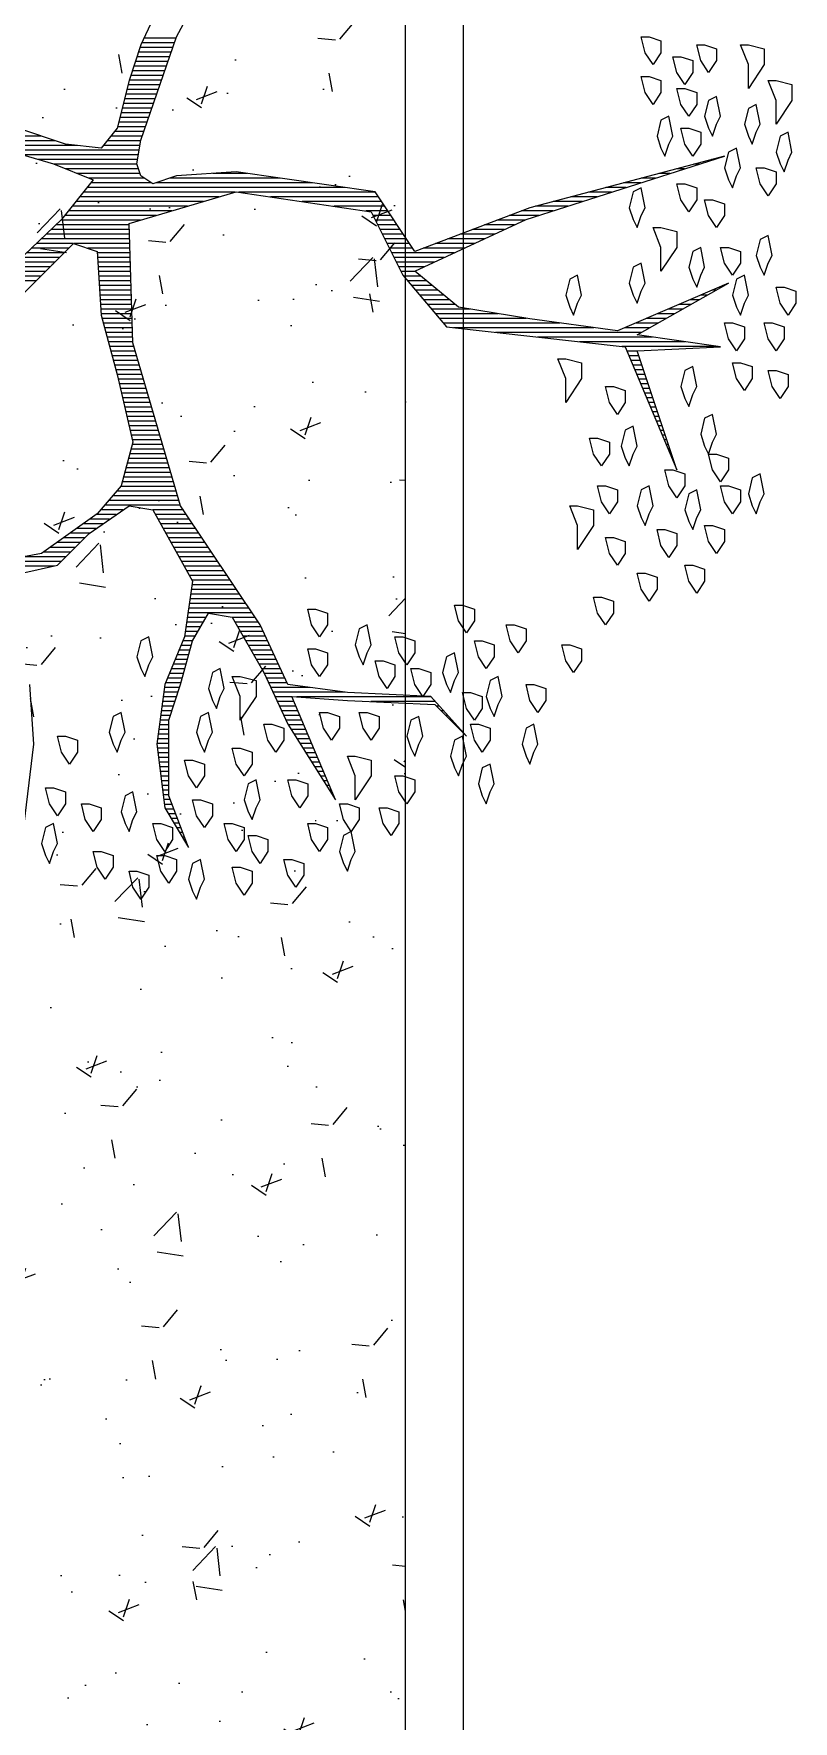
# Model space of a CAD drawing. Header units: metres. Extents: x 12093 to 20303, y 514 to 1412.
# Drawn here: x 19841.243 to 19843.217, y 764.05 to 768.432 of the extents above; entities that cross this region are included whole.
import ezdxf

# ---------------------------------------------------------------- set-up
doc = ezdxf.new("R2010")
doc.units = ezdxf.units.M
doc.layers.get('0').update_dxf_attribs({"lineweight": 13})
for name, color, linetype, lineweight in [('0-JARDI', 72, 'Continuous', 13), ('ARBOLES', 52, 'Continuous', 13), ('grass', 64, 'Continuous', 13), ('MANZANAS-ORIGINALES', 147, 'Continuous', 9)]:
    doc.layers.add(name, color=color, linetype=linetype, lineweight=lineweight)
pattern_1 = [(50, (0, 0), (0.546554007, -0.047817257), [0.05715, -0.62865]), (355, (0, 0), (-0.105728478, 0.573169929), [0.04572, -0.50292]), (100.451, (0.04555, -0.004), (0.440827505, 0.525350063), [0.04857, -0.53427]), (46.1842, (0, 0.1524), (0.813237123, -0.126126984), [0.085725, -0.942975]), (96.6356, (0.0678, 0.1419), (0.712212703, 0.742276668), [0.072855, -0.801405]), (351.184, (0, 0.1524), (0.712213817, 0.742275354), [0.06858, -0.75438]), (21, (0.0762, 0.1143), (0.45484464, -0.306796556), [0.05715, -0.62865]), (326, (0.0762, 0.1143), (0.185406085, 0.552563898), [0.04572, -0.50292]), (71.4514, (0.1141, 0.08873), (0.640249472, 0.245768573), [0.04857, -0.53427]), (37.5, (0, 0), (0.0092658098, 0.2536651166), [0, -0.496824, 0, -0.51054, 0, -0.504825]), (7.5, (0, 0), (0.2004589875, 0.3005417245), [0, -0.291084, 0, -0.485394, 0, -0.192405]), (327.5, (-0.16993, 0), (0.4067717855, -0.017186232), [0, -0.1905, 0, -0.59436, 0, -0.78867]), (317.5, (-0.24613, 0), (0.444387544, 0.076279473), [0, -0.24765, 0, -0.394716, 0, -0.56007])]

# ---------------------------------------------------------------- blocks, each defined once
blk = doc.blocks.new('*X7')
at = {"color": 0}
for p, q in [((17.5775, 17.92), (17.578, 17.92)), ((17.5814, 17.91), (17.584, 17.91)), ((17.5852, 17.9), (17.59, 17.9)), ((17.5891, 17.89), (17.596, 17.89)), ((17.5929, 17.88), (17.602, 17.88)), ((17.5967, 17.87), (17.608, 17.87)), ((17.6006, 17.86), (17.614, 17.86)), ((17.6044, 17.85), (17.62, 17.85)), ((17.2621, 17.82), (17.2622, 17.82)), ((17.2663, 17.81), (17.2685, 17.81)), ((17.6083, 17.84), (17.626, 17.84)), ((17.6121, 17.83), (17.6285, 17.83)), ((17.616, 17.82), (17.6298, 17.82)), ((17.6191, 17.81), (17.631, 17.81)), ((17.2706, 17.8), (17.2748, 17.8)), ((17.2748, 17.79), (17.2811, 17.79)), ((17.279, 17.78), (17.2874, 17.78)), ((17.2832, 17.77), (17.2937, 17.77)), ((17.6191, 17.8), (17.6323, 17.8)), ((17.6191, 17.79), (17.6335, 17.79)), ((17.6191, 17.78), (17.6348, 17.78)), ((17.6191, 17.77), (17.636, 17.77)), ((17.2875, 17.76), (17.3001, 17.76)), ((17.2917, 17.75), (17.3064, 17.75)), ((17.2959, 17.74), (17.3127, 17.74)), ((17.6191, 17.76), (17.6373, 17.76)), ((17.6191, 17.75), (17.6385, 17.75)), ((17.6191, 17.74), (17.6398, 17.74)), ((17.3002, 17.73), (17.319, 17.73)), ((17.3044, 17.72), (17.3253, 17.72)), ((17.3086, 17.71), (17.3316, 17.71)), ((17.3129, 17.7), (17.3379, 17.7)), ((17.6191, 17.73), (17.641, 17.73)), ((17.6191, 17.72), (17.6423, 17.72)), ((17.6191, 17.71), (17.6435, 17.71)), ((17.6191, 17.7), (17.6445, 17.7)), ((16.9852, 17.68), (16.9856, 17.68)), ((16.9942, 17.67), (16.9956, 17.67)), ((17.0032, 17.66), (17.0056, 17.66)), ((17.3171, 17.69), (17.3443, 17.69)), ((17.3213, 17.68), (17.3506, 17.68)), ((17.3256, 17.67), (17.3569, 17.67)), ((17.3298, 17.66), (17.3632, 17.66)), ((17.6191, 17.69), (17.6431, 17.69)), ((17.6191, 17.68), (17.6418, 17.68)), ((17.6191, 17.67), (17.6405, 17.67)), ((17.6191, 17.66), (17.6391, 17.66)), ((17.0122, 17.65), (17.0156, 17.65)), ((17.0212, 17.64), (17.0256, 17.64)), ((17.0302, 17.63), (17.0356, 17.63)), ((17.334, 17.65), (17.368, 17.65)), ((17.3382, 17.64), (17.3727, 17.64)), ((17.3425, 17.63), (17.3773, 17.63)), ((17.6124, 17.63), (17.6351, 17.63)), ((17.6157, 17.64), (17.6365, 17.64)), ((17.619, 17.65), (17.6378, 17.65)), ((17.0392, 17.62), (17.0456, 17.62)), ((17.0482, 17.61), (17.1861, 17.61)), ((17.0572, 17.6), (17.3444, 17.6)), ((17.2417, 17.59), (17.3957, 17.59)), ((17.3467, 17.62), (17.3819, 17.62)), ((17.3509, 17.61), (17.3865, 17.61)), ((17.3552, 17.6), (17.3911, 17.6)), ((17.5991, 17.59), (17.6298, 17.59)), ((17.6024, 17.6), (17.6311, 17.6)), ((17.6057, 17.61), (17.6325, 17.61)), ((17.6091, 17.62), (17.6338, 17.62)), ((17.3167, 17.58), (17.4003, 17.58)), ((17.3657, 17.57), (17.405, 17.57)), ((17.3704, 17.56), (17.4096, 17.56)), ((17.5899, 17.56), (17.6219, 17.56)), ((17.5926, 17.57), (17.6261, 17.57)), ((17.5957, 17.58), (17.6285, 17.58)), ((17.3751, 17.55), (17.4142, 17.55)), ((17.3797, 17.54), (17.4197, 17.54)), ((17.3844, 17.53), (17.4254, 17.53)), ((17.3891, 17.52), (17.4311, 17.52)), ((17.579, 17.52), (17.6053, 17.52)), ((17.5817, 17.53), (17.6094, 17.53)), ((17.5844, 17.54), (17.6136, 17.54)), ((17.5872, 17.55), (17.6178, 17.55)), ((17.3937, 17.51), (17.4369, 17.51)), ((17.3984, 17.5), (17.4426, 17.5)), ((17.4031, 17.49), (17.4483, 17.49)), ((17.4077, 17.48), (17.454, 17.48)), ((17.568, 17.48), (17.5886, 17.48)), ((17.5708, 17.49), (17.5928, 17.49)), ((17.5735, 17.5), (17.5969, 17.5)), ((17.5762, 17.51), (17.6011, 17.51)), ((17.4124, 17.47), (17.4597, 17.47)), ((17.4171, 17.46), (17.4654, 17.46)), ((17.4217, 17.45), (17.4711, 17.45)), ((17.5509, 17.45), (17.582, 17.45)), ((17.5566, 17.46), (17.5834, 17.46)), ((17.5623, 17.47), (17.5849, 17.47)), ((17.4276, 17.44), (17.4769, 17.44)), ((17.4343, 17.43), (17.4826, 17.43)), ((17.441, 17.42), (17.5777, 17.42)), ((17.4476, 17.41), (17.5763, 17.41)), ((17.5394, 17.43), (17.5792, 17.43)), ((17.5452, 17.44), (17.5806, 17.44)), ((17.4543, 17.4), (17.5749, 17.4)), ((17.461, 17.39), (17.5734, 17.39)), ((17.4676, 17.38), (17.572, 17.38)), ((17.4743, 17.37), (17.5706, 17.37)), ((17.481, 17.36), (17.5692, 17.36)), ((17.4876, 17.35), (17.5695, 17.35)), ((17.4943, 17.34), (17.5751, 17.34)), ((17.501, 17.33), (17.5807, 17.33)), ((17.5076, 17.32), (17.5862, 17.32)), ((17.5143, 17.31), (17.5918, 17.31)), ((17.521, 17.3), (17.5973, 17.3)), ((17.8387, 17.3), (17.9283, 17.3)), ((17.8487, 17.31), (17.9816, 17.31)), ((17.8637, 17.32), (18.0288, 17.32)), ((17.5276, 17.29), (17.6029, 17.29)), ((17.5343, 17.28), (17.6084, 17.28)), ((17.541, 17.27), (17.614, 17.27)), ((17.8087, 17.27), (17.859, 17.27)), ((17.8187, 17.28), (17.873, 17.28)), ((17.8287, 17.29), (17.887, 17.29)), ((17.5476, 17.26), (17.6195, 17.26)), ((17.5543, 17.25), (17.6251, 17.25)), ((17.561, 17.24), (17.6307, 17.24)), ((17.5676, 17.23), (17.6362, 17.23)), ((17.7599, 17.23), (17.803, 17.23)), ((17.7741, 17.24), (17.817, 17.24)), ((17.7884, 17.25), (17.831, 17.25)), ((17.7987, 17.26), (17.845, 17.26)), ((17.5743, 17.22), (17.6418, 17.22)), ((17.581, 17.21), (17.6473, 17.21)), ((17.5876, 17.2), (17.6529, 17.2)), ((17.717, 17.2), (17.7653, 17.2)), ((17.7313, 17.21), (17.775, 17.21)), ((17.7456, 17.22), (17.789, 17.22)), ((17.5939, 17.19), (17.7568, 17.19)), ((17.5968, 17.18), (17.7482, 17.18)), ((17.5998, 17.17), (17.7396, 17.17)), ((17.6027, 17.16), (17.731, 17.16)), ((17.6056, 17.15), (17.7225, 17.15)), ((17.6085, 17.14), (17.7189, 17.14)), ((17.6115, 17.13), (17.7161, 17.13)), ((17.6144, 17.12), (17.7134, 17.12)), ((16.5321, 17.11), (16.5325, 17.11)), ((16.5355, 17.1), (16.5367, 17.1)), ((16.5388, 17.09), (16.5409, 17.09)), ((17.6173, 17.11), (17.7107, 17.11)), ((17.6203, 17.1), (17.7079, 17.1)), ((17.6232, 17.09), (17.7052, 17.09)), ((16.5421, 17.08), (16.5451, 17.08)), ((16.5454, 17.07), (16.5493, 17.07)), ((16.5488, 17.06), (16.5535, 17.06)), ((16.5521, 17.05), (16.5577, 17.05)), ((17.6261, 17.08), (17.7025, 17.08)), ((17.629, 17.07), (17.6998, 17.07)), ((17.632, 17.06), (17.697, 17.06)), ((17.6349, 17.05), (17.6968, 17.05)), ((16.5554, 17.04), (16.5619, 17.04)), ((16.5588, 17.03), (16.566, 17.03)), ((16.5621, 17.02), (16.5702, 17.02)), ((16.5654, 17.01), (16.5744, 17.01)), ((17.6378, 17.04), (17.6992, 17.04)), ((17.6407, 17.03), (17.7015, 17.03)), ((17.6437, 17.02), (17.7039, 17.02)), ((17.6466, 17.01), (17.7062, 17.01)), ((16.5688, 17), (16.5786, 17)), ((16.5721, 16.99), (16.5828, 16.99)), ((16.5754, 16.98), (16.587, 16.98)), ((17.6495, 17), (17.7086, 17)), ((17.6524, 16.99), (17.7109, 16.99)), ((17.6554, 16.98), (17.7133, 16.98)), ((16.5788, 16.97), (16.5912, 16.97)), ((16.5821, 16.96), (16.5954, 16.96)), ((16.5854, 16.95), (16.5996, 16.95)), ((16.5888, 16.94), (16.6038, 16.94)), ((17.6583, 16.97), (17.7156, 16.97)), ((17.6612, 16.96), (17.718, 16.96)), ((17.6642, 16.95), (17.7204, 16.95)), ((17.6671, 16.94), (17.7227, 16.94)), ((16.5921, 16.93), (16.608, 16.93)), ((16.5954, 16.92), (16.6122, 16.92)), ((16.5988, 16.91), (16.6164, 16.91)), ((17.67, 16.93), (17.7251, 16.93)), ((17.6729, 16.92), (17.7274, 16.92)), ((17.6759, 16.91), (17.7298, 16.91)), ((16.6021, 16.9), (16.6206, 16.9)), ((16.6054, 16.89), (16.6248, 16.89)), ((16.6088, 16.88), (16.629, 16.88)), ((16.6121, 16.87), (16.6331, 16.87)), ((17.6788, 16.9), (17.7324, 16.9)), ((17.6817, 16.89), (17.7351, 16.89)), ((17.6846, 16.88), (17.7378, 16.88)), ((17.6876, 16.87), (17.7404, 16.87)), ((16.443, 16.85), (16.6488, 16.85)), ((16.513, 16.84), (16.7388, 16.84)), ((16.583, 16.83), (16.8288, 16.83)), ((16.6154, 16.86), (16.6373, 16.86)), ((17.6905, 16.86), (17.7431, 16.86)), ((17.6934, 16.85), (17.7458, 16.85)), ((17.6957, 16.84), (17.7484, 16.84)), ((17.6961, 16.83), (17.7511, 16.83)), ((16.5708, 16.8), (16.6189, 16.8)), ((16.5885, 16.81), (16.6422, 16.81)), ((16.6062, 16.82), (16.9188, 16.82)), ((16.7083, 16.81), (17.0088, 16.81)), ((16.7816, 16.8), (17.0309, 16.8)), ((17.6964, 16.82), (17.7538, 16.82)), ((17.6967, 16.81), (17.7564, 16.81)), ((17.6971, 16.8), (17.7591, 16.8)), ((16.5001, 16.76), (16.5256, 16.76)), ((16.5178, 16.77), (16.5489, 16.77)), ((16.5355, 16.78), (16.5722, 16.78)), ((16.5531, 16.79), (16.5956, 16.79)), ((16.8532, 16.79), (17.0394, 16.79)), ((16.9132, 16.78), (17.0478, 16.78)), ((16.9732, 16.77), (17.0563, 16.77)), ((17.0054, 16.76), (17.0647, 16.76)), ((17.6974, 16.79), (17.7618, 16.79)), ((17.6977, 16.78), (17.7639, 16.78)), ((17.6981, 16.77), (17.7645, 16.77)), ((17.6984, 16.76), (17.7651, 16.76)), ((16.447, 16.73), (16.4556, 16.73)), ((16.4647, 16.74), (16.4789, 16.74)), ((16.4824, 16.75), (16.5022, 16.75)), ((17.0177, 16.75), (17.0732, 16.75)), ((17.0299, 16.74), (17.0817, 16.74)), ((17.0421, 16.73), (17.0901, 16.73)), ((17.6987, 16.75), (17.7657, 16.75)), ((17.6991, 16.74), (17.7664, 16.74)), ((17.6994, 16.73), (17.767, 16.73)), ((16.4293, 16.72), (16.4322, 16.72)), ((17.0543, 16.72), (17.0986, 16.72)), ((17.0665, 16.71), (17.1071, 16.71)), ((17.0788, 16.7), (17.1155, 16.7)), ((17.091, 16.69), (17.1213, 16.69)), ((17.6997, 16.72), (17.7676, 16.72)), ((17.7001, 16.71), (17.7682, 16.71)), ((17.7004, 16.7), (17.7689, 16.7)), ((17.7007, 16.69), (17.7695, 16.69)), ((17.8835, 16.69), (17.9662, 16.69)), ((17.8935, 16.7), (17.9768, 16.7)), ((17.9035, 16.71), (17.9873, 16.71)), ((17.0073, 16.65), (17.1413, 16.65)), ((17.0288, 16.66), (17.1363, 16.66)), ((17.0504, 16.67), (17.1313, 16.67)), ((17.0719, 16.68), (17.1263, 16.68)), ((17.7011, 16.68), (17.7701, 16.68)), ((17.7014, 16.67), (17.7707, 16.67)), ((17.7017, 16.66), (17.7714, 16.66)), ((17.7021, 16.65), (17.772, 16.65)), ((17.8435, 16.65), (17.924, 16.65)), ((17.8535, 16.66), (17.9345, 16.66)), ((17.8635, 16.67), (17.9451, 16.67)), ((17.8735, 16.68), (17.9556, 16.68)), ((16.9427, 16.62), (17.0214, 16.62)), ((16.9642, 16.63), (17.0477, 16.63)), ((16.9858, 16.64), (17.0741, 16.64)), ((17.0964, 16.64), (17.1463, 16.64)), ((17.1031, 16.63), (17.1513, 16.63)), ((17.1097, 16.62), (17.1563, 16.62)), ((17.7024, 16.64), (17.7924, 16.64)), ((17.7027, 16.63), (17.8224, 16.63)), ((17.7031, 16.62), (17.8923, 16.62)), ((17.8235, 16.63), (17.9029, 16.63)), ((17.8335, 16.64), (17.9134, 16.64)), ((16.8565, 16.58), (16.9159, 16.58)), ((16.8781, 16.59), (16.9423, 16.59)), ((16.8996, 16.6), (16.9686, 16.6)), ((16.9211, 16.61), (16.995, 16.61)), ((17.1164, 16.61), (17.1613, 16.61)), ((17.1231, 16.6), (17.1663, 16.6)), ((17.1297, 16.59), (17.1713, 16.59)), ((17.1364, 16.58), (17.1763, 16.58)), ((17.6798, 16.58), (17.8501, 16.58)), ((17.7034, 16.61), (17.8818, 16.61)), ((17.7037, 16.6), (17.8712, 16.6)), ((17.7041, 16.59), (17.8606, 16.59)), ((16.7328, 16.54), (16.7955, 16.54)), ((16.764, 16.55), (16.8332, 16.55)), ((16.7953, 16.56), (16.8632, 16.56)), ((16.8265, 16.57), (16.8895, 16.57)), ((17.1431, 16.57), (17.1813, 16.57)), ((17.1497, 16.56), (17.1971, 16.56)), ((17.1564, 16.55), (17.2651, 16.55)), ((17.163, 16.54), (17.3331, 16.54)), ((17.5448, 16.54), (17.8178, 16.54)), ((17.5785, 16.55), (17.8258, 16.55)), ((17.6123, 16.56), (17.8338, 16.56)), ((17.646, 16.57), (17.8418, 16.57)), ((16.639, 16.51), (16.6824, 16.51)), ((16.6703, 16.52), (16.7201, 16.52)), ((16.7015, 16.53), (16.7578, 16.53)), ((17.1697, 16.53), (17.401, 16.53)), ((17.1764, 16.52), (17.469, 16.52)), ((17.2412, 16.51), (17.7938, 16.51)), ((17.4773, 16.52), (17.8018, 16.52)), ((17.511, 16.53), (17.8098, 16.53)), ((16.514, 16.47), (16.5317, 16.47)), ((16.5453, 16.48), (16.5693, 16.48)), ((16.5765, 16.49), (16.607, 16.49)), ((16.6078, 16.5), (16.6447, 16.5)), ((17.3112, 16.5), (17.6466, 16.5)), ((17.3812, 16.49), (17.6166, 16.49)), ((17.4512, 16.48), (17.5245, 16.48)), ((17.6564, 16.5), (17.7858, 16.5)), ((17.6714, 16.49), (17.7899, 16.49)), ((17.6804, 16.48), (17.8149, 16.48)), ((17.6837, 16.47), (17.8399, 16.47)), ((16.4515, 16.45), (16.4563, 16.45)), ((16.4828, 16.46), (16.494, 16.46)), ((17.6839, 16.44), (17.9326, 16.44)), ((17.6855, 16.45), (17.8986, 16.45)), ((17.687, 16.46), (17.8649, 16.46)), ((17.6757, 16.4), (17.7432, 16.4)), ((17.6789, 16.41), (17.7512, 16.41)), ((17.6805, 16.42), (17.7592, 16.42)), ((17.6822, 16.43), (17.9666, 16.43)), ((17.8145, 16.42), (18.0006, 16.42)), ((17.8617, 16.41), (18.0157, 16.41)), ((17.8916, 16.4), (18.0232, 16.4)), ((17.6618, 16.36), (17.7239, 16.36)), ((17.6653, 16.37), (17.7264, 16.37)), ((17.6687, 16.38), (17.7289, 16.38)), ((17.6722, 16.39), (17.7352, 16.39)), ((17.6514, 16.33), (17.7164, 16.33)), ((17.6549, 16.34), (17.7189, 16.34)), ((17.6584, 16.35), (17.7214, 16.35)), ((17.6376, 16.29), (17.7064, 16.29)), ((17.6411, 16.3), (17.7089, 16.3)), ((17.6445, 16.31), (17.7114, 16.31)), ((17.648, 16.32), (17.7139, 16.32)), ((17.6272, 16.26), (17.6971, 16.26)), ((17.6307, 16.27), (17.7005, 16.27)), ((17.6341, 16.28), (17.7038, 16.28)), ((17.6134, 16.22), (17.6838, 16.22)), ((17.6168, 16.23), (17.6871, 16.23)), ((17.6203, 16.24), (17.6905, 16.24)), ((17.6237, 16.25), (17.6938, 16.25)), ((17.603, 16.19), (17.6719, 16.19)), ((17.6064, 16.2), (17.6766, 16.2)), ((17.6099, 16.21), (17.6805, 16.21))]:
    blk.add_line(p, q, dxfattribs=at)
blk = doc.blocks.new('ARBUSTO6')
at = {"layer": 'ARBOLES'}
for points in [[(-0.2769, 1.4579), (-0.3024, 1.4664), (-0.3024, 1.492), (-0.2854, 1.5175), (-0.2684, 1.492), (-0.2599, 1.4579)], [(-0.1919, 1.5005), (-0.2004, 1.4834), (-0.1919, 1.4409), (-0.1748, 1.4494), (-0.1663, 1.4834), (-0.1748, 1.509), (-0.1833, 1.526)], [(-0.0558, 1.4664), (-0.0813, 1.4749), (-0.0813, 1.5005), (-0.0643, 1.526), (-0.0473, 1.5005), (-0.0388, 1.4664)], [(-0.3874, 1.4409), (-0.413, 1.4494), (-0.413, 1.4749), (-0.3959, 1.5005), (-0.3789, 1.4749), (-0.3704, 1.4409)], [(-0.1153, 1.4324), (-0.1408, 1.4409), (-0.1408, 1.4664), (-0.1238, 1.492), (-0.1068, 1.4664), (-0.0983, 1.4324)], [(0.0207, 1.4239), (-0.0048, 1.4324), (-0.0048, 1.4579), (0.0122, 1.4834), (0.0293, 1.4579), (0.0378, 1.4239)], [(-0.515, 1.4409), (-0.5235, 1.4239), (-0.515, 1.3814), (-0.498, 1.3899), (-0.4895, 1.4239), (-0.498, 1.4494), (-0.5065, 1.4664)], [(-0.3109, 1.3899), (-0.3364, 1.3984), (-0.3364, 1.4239), (-0.3194, 1.4494), (-0.3024, 1.4239), (-0.2939, 1.3899)], [(0.1228, 1.4239), (0.1143, 1.4069), (0.1228, 1.3644), (0.1398, 1.3729), (0.1483, 1.4069), (0.1398, 1.4324), (0.1313, 1.4494)], [(-0.4385, 1.3644), (-0.464, 1.3729), (-0.464, 1.3984), (-0.447, 1.4239), (-0.43, 1.3984), (-0.4215, 1.3644)], [(-0.2599, 1.3644), (-0.2854, 1.3729), (-0.2854, 1.3984), (-0.2684, 1.4239), (-0.2514, 1.3984), (-0.2429, 1.3644)], [(-0.1068, 1.3644), (-0.1323, 1.3729), (-0.1323, 1.3984), (-0.1153, 1.4239), (-0.0983, 1.3984), (-0.0898, 1.3644)], [(-0.5915, 1.3304), (-0.617, 1.3389), (-0.617, 1.3644), (-0.6, 1.3899), (-0.583, 1.3644), (-0.5745, 1.3304)], [(-0.5065, 1.3219), (-0.532, 1.3304), (-0.532, 1.3559), (-0.515, 1.3814), (-0.498, 1.3559), (-0.4895, 1.3219)], [(-0.1919, 1.3134), (-0.2174, 1.3219), (-0.2174, 1.3474), (-0.2004, 1.3729), (-0.1833, 1.3474), (-0.1748, 1.3134)], [(-0.0473, 1.3559), (-0.0558, 1.3389), (-0.0473, 1.2964), (-0.0303, 1.3049), (-0.0218, 1.3389), (-0.0303, 1.3644), (-0.0388, 1.3814)], [(0.0463, 1.3219), (0.0207, 1.3304), (0.0207, 1.3559), (0.0378, 1.3814), (0.0548, 1.3559), (0.0633, 1.3219)], [(-0.3109, 1.3304), (-0.3194, 1.3134), (-0.3109, 1.2708), (-0.2939, 1.2793), (-0.2854, 1.3134), (-0.2939, 1.3389), (-0.3024, 1.3559)], [(0.1228, 1.2879), (0.0973, 1.2964), (0.0973, 1.3219), (0.1143, 1.3474), (0.1313, 1.3219), (0.1398, 1.2879)], [(-0.8126, 1.2964), (-0.8211, 1.2793), (-0.8126, 1.2368), (-0.7956, 1.2453), (-0.7871, 1.2793), (-0.7956, 1.3049), (-0.8041, 1.3219)], [(-0.6256, 1.2623), (-0.6511, 1.2708), (-0.6511, 1.2964), (-0.6341, 1.3219), (-0.617, 1.2964), (-0.6085, 1.2623)], [(-0.5235, 1.2198), (-0.5575, 1.2283), (-0.5575, 1.2623), (-0.5235, 1.3134), (-0.5235, 1.2623), (-0.5065, 1.2198)], [(-0.3959, 1.2708), (-0.4215, 1.2793), (-0.4215, 1.3049), (-0.4044, 1.3304), (-0.3874, 1.3049), (-0.3789, 1.2708)], [(-0.1748, 1.2283), (-0.2004, 1.2368), (-0.2004, 1.2623), (-0.1833, 1.2879), (-0.1663, 1.2623), (-0.1578, 1.2283)], [(-0.9062, 1.2113), (-0.9147, 1.1943), (-0.9062, 1.1518), (-0.8892, 1.1603), (-0.8807, 1.1943), (-0.8892, 1.2198), (-0.8977, 1.2368)], [(-0.7531, 1.2368), (-0.7616, 1.2198), (-0.7531, 1.1773), (-0.7361, 1.1858), (-0.7276, 1.2198), (-0.7361, 1.2453), (-0.7446, 1.2623)], [(-0.2769, 1.2028), (-0.3024, 1.2113), (-0.3024, 1.2368), (-0.2854, 1.2623), (-0.2684, 1.2368), (-0.2599, 1.2028)], [(0.0973, 1.1773), (0.0718, 1.1858), (0.0718, 1.2113), (0.0888, 1.2368), (0.1058, 1.2113), (0.1143, 1.1773)], [(-0.7871, 1.1518), (-0.8126, 1.1603), (-0.8126, 1.1858), (-0.7956, 1.2113), (-0.7786, 1.1858), (-0.7701, 1.1518)], [(-0.6596, 1.1943), (-0.6681, 1.1773), (-0.6596, 1.1348), (-0.6426, 1.1433), (-0.6341, 1.1773), (-0.6426, 1.2028), (-0.6511, 1.2198)], [(-0.3449, 1.1518), (-0.3704, 1.1603), (-0.3704, 1.1858), (-0.3534, 1.2113), (-0.3364, 1.1858), (-0.3279, 1.1518)], [(-0.2089, 1.1858), (-0.2174, 1.1688), (-0.2089, 1.1263), (-0.1919, 1.1348), (-0.1833, 1.1688), (-0.1919, 1.1943), (-0.2004, 1.2113)], [(-0.0218, 1.1858), (-0.0303, 1.1688), (-0.0218, 1.1263), (-0.0048, 1.1348), (0.0037, 1.1688), (-0.0048, 1.1943), (-0.0133, 1.2113)], [(-0.549, 1.1263), (-0.5745, 1.1348), (-0.5745, 1.1603), (-0.5575, 1.1858), (-0.5405, 1.1603), (-0.532, 1.1263)], [(-0.464, 1.1263), (-0.4895, 1.1348), (-0.4895, 1.1603), (-0.4725, 1.1858), (-0.4555, 1.1603), (-0.447, 1.1263)], [(-0.9062, 1.0667), (-0.9317, 1.0753), (-0.9317, 1.1008), (-0.9147, 1.1263), (-0.8977, 1.1008), (-0.8892, 1.0667)], [(-0.8296, 1.1093), (-0.8381, 1.0923), (-0.8296, 1.0497), (-0.8126, 1.0582), (-0.8041, 1.0923), (-0.8126, 1.1178), (-0.8211, 1.1348)], [(-0.7701, 1.0838), (-0.7956, 1.0923), (-0.7956, 1.1178), (-0.7786, 1.1433), (-0.7616, 1.1178), (-0.7531, 1.0838)], [(-0.2769, 1.0497), (-0.3109, 1.0582), (-0.3109, 1.0923), (-0.2769, 1.1433), (-0.2769, 1.0923), (-0.2599, 1.0497)], [(-0.7361, 1.0582), (-0.7446, 1.0412), (-0.7361, 0.9987), (-0.7191, 1.0072), (-0.7106, 1.0412), (-0.7191, 1.0667), (-0.7276, 1.0838)], [(-0.6596, 1.0327), (-0.6851, 1.0412), (-0.6851, 1.0667), (-0.6681, 1.0923), (-0.6511, 1.0667), (-0.6426, 1.0327)], [(-0.2344, 1.0923), (-0.2429, 1.0753), (-0.2344, 1.0327), (-0.2174, 1.0412), (-0.2089, 1.0753), (-0.2174, 1.1008), (-0.2259, 1.1178)], [(-0.583, 1.0157), (-0.6085, 1.0242), (-0.6085, 1.0497), (-0.5915, 1.0753), (-0.5745, 1.0497), (-0.566, 1.0157)], [(-0.4385, 0.9902), (-0.464, 0.9987), (-0.464, 1.0242), (-0.447, 1.0497), (-0.43, 1.0242), (-0.4215, 0.9902)], [(-0.0813, 1.0242), (-0.0898, 1.0072), (-0.0813, 0.9647), (-0.0643, 0.9732), (-0.0558, 1.0072), (-0.0643, 1.0327), (-0.0728, 1.0497)], [(-0.9827, 0.9817), (-1.0082, 0.9902), (-1.0082, 1.0157), (-0.9912, 1.0412), (-0.9742, 1.0157), (-0.9657, 0.9817)], [(-0.7956, 0.9732), (-0.8211, 0.9817), (-0.8211, 1.0072), (-0.8041, 1.0327), (-0.7871, 1.0072), (-0.7786, 0.9732)], [(-0.6256, 0.9647), (-0.6511, 0.9732), (-0.6511, 0.9987), (-0.6341, 1.0242), (-0.617, 0.9987), (-0.6085, 0.9647)], [(-0.549, 0.9987), (-0.5575, 0.9817), (-0.549, 0.9392), (-0.532, 0.9477), (-0.5235, 0.9817), (-0.532, 1.0072), (-0.5405, 1.0242)], [(-0.8637, 0.9392), (-0.8892, 0.9477), (-0.8892, 0.9732), (-0.8722, 0.9987), (-0.8552, 0.9732), (-0.8467, 0.9392)], [(-1.0507, 0.8797), (-1.0763, 0.8882), (-1.0763, 0.9137), (-1.0593, 0.9392), (-1.0422, 0.9137), (-1.0337, 0.8797)], [(-0.7531, 0.8967), (-0.7786, 0.9052), (-0.7786, 0.9307), (-0.7616, 0.9562), (-0.7446, 0.9307), (-0.7361, 0.8967)], [(-0.4385, 0.9052), (-0.464, 0.9137), (-0.464, 0.9392), (-0.447, 0.9647), (-0.43, 0.9392), (-0.4215, 0.9052)], [(-1.2463, 0.8116), (-1.2718, 0.8201), (-1.2718, 0.8456), (-1.2548, 0.8712), (-1.2378, 0.8456), (-1.2293, 0.8116)], [(-1.1443, 0.8286), (-1.1698, 0.8371), (-1.1698, 0.8626), (-1.1528, 0.8882), (-1.1358, 0.8626), (-1.1273, 0.8286)], [(-1.1868, 0.7351), (-1.2123, 0.7436), (-1.2123, 0.7691), (-1.1953, 0.7946), (-1.1783, 0.7691), (-1.1698, 0.7351)], [(-1.0763, 0.7521), (-1.1018, 0.7606), (-1.1018, 0.7861), (-1.0848, 0.8116), (-1.0678, 0.7861), (-1.0593, 0.7521)], [(-1.2889, 0.7266), (-1.3144, 0.7351), (-1.3144, 0.7606), (-1.2974, 0.7861), (-1.2804, 0.7606), (-1.2718, 0.7266)], [(-0.9997, 0.6841), (-1.0337, 0.6926), (-1.0337, 0.7266), (-0.9997, 0.7776), (-0.9997, 0.7266), (-0.9827, 0.6841)], [(-1.2548, 0.7096), (-1.2633, 0.6926), (-1.2548, 0.65), (-1.2378, 0.6586), (-1.2293, 0.6926), (-1.2378, 0.7181), (-1.2463, 0.7351)], [(-1.1528, 0.7011), (-1.1613, 0.6841), (-1.1528, 0.6415), (-1.1358, 0.65), (-1.1273, 0.6841), (-1.1358, 0.7096), (-1.1443, 0.7266)], [(-1.3909, 0.6756), (-1.3994, 0.6586), (-1.3909, 0.616), (-1.3739, 0.6245), (-1.3654, 0.6586), (-1.3739, 0.6841), (-1.3824, 0.7011)], [(-1.3229, 0.6415), (-1.3484, 0.65), (-1.3484, 0.6756), (-1.3314, 0.7011), (-1.3144, 0.6756), (-1.3059, 0.6415)], [(-1.0593, 0.6415), (-1.0848, 0.65), (-1.0848, 0.6756), (-1.0678, 0.7011), (-1.0507, 0.6756), (-1.0422, 0.6415)], [(-1.2038, 0.6075), (-1.2293, 0.616), (-1.2293, 0.6415), (-1.2123, 0.6671), (-1.1953, 0.6415), (-1.1868, 0.6075)], [(-1.2974, 0.5735), (-1.3229, 0.582), (-1.3229, 0.6075), (-1.3059, 0.633), (-1.2889, 0.6075), (-1.2804, 0.5735)], [(-1.1188, 0.5735), (-1.1273, 0.5565), (-1.1188, 0.514), (-1.1018, 0.5225), (-1.0933, 0.5565), (-1.1018, 0.582), (-1.1103, 0.599)], [(-1.0422, 0.5395), (-1.0678, 0.548), (-1.0678, 0.5735), (-1.0507, 0.599), (-1.0337, 0.5735), (-1.0252, 0.5395)], [(-1.2889, 0.548), (-1.2974, 0.531), (-1.2889, 0.4885), (-1.2718, 0.497), (-1.2633, 0.531), (-1.2718, 0.5565), (-1.2804, 0.5735)], [(-1.2463, 0.4459), (-1.2548, 0.4289), (-1.2463, 0.3864), (-1.2293, 0.3949), (-1.2208, 0.4289), (-1.2293, 0.4545), (-1.2378, 0.4715)], [(-1.0763, 0.4289), (-1.1018, 0.4374), (-1.1018, 0.463), (-1.0848, 0.4885), (-1.0678, 0.463), (-1.0593, 0.4289)], [(-1.4249, 0.3949), (-1.4504, 0.4034), (-1.4504, 0.4289), (-1.4334, 0.4545), (-1.4164, 0.4289), (-1.4079, 0.3949)], [(-1.3484, 0.3779), (-1.3739, 0.3864), (-1.3739, 0.4119), (-1.3569, 0.4374), (-1.3399, 0.4119), (-1.3314, 0.3779)], [(-0.9742, 0.3694), (-1.0082, 0.3779), (-1.0082, 0.4119), (-0.9742, 0.463), (-0.9742, 0.4119), (-0.9572, 0.3694)], [(-1.4164, 0.2929), (-1.4419, 0.3014), (-1.4419, 0.3269), (-1.4249, 0.3524), (-1.4079, 0.3269), (-1.3994, 0.2929)], [(-1.3314, 0.2929), (-1.3569, 0.3014), (-1.3569, 0.3269), (-1.3399, 0.3524), (-1.3229, 0.3269), (-1.3144, 0.2929)], [(-1.4419, 0.2163), (-1.4674, 0.2248), (-1.4674, 0.2504), (-1.4504, 0.2759), (-1.4334, 0.2504), (-1.4249, 0.2163)], [(-1.3569, 0.2504), (-1.3654, 0.2333), (-1.3569, 0.1908), (-1.3399, 0.1993), (-1.3314, 0.2333), (-1.3399, 0.2589), (-1.3484, 0.2759)], [(-0.9997, 0.2504), (-1.0082, 0.2333), (-0.9997, 0.1908), (-0.9827, 0.1993), (-0.9742, 0.2333), (-0.9827, 0.2589), (-0.9912, 0.2759)], [(-1.1358, 0.2248), (-1.1443, 0.2078), (-1.1358, 0.1653), (-1.1188, 0.1738), (-1.1103, 0.2078), (-1.1188, 0.2333), (-1.1273, 0.2504)], [(-1.4079, 0.1653), (-1.4164, 0.1483), (-1.4079, 0.1058), (-1.3909, 0.1143), (-1.3824, 0.1483), (-1.3909, 0.1738), (-1.3994, 0.1908)], [(-1.3229, 0.1313), (-1.3484, 0.1398), (-1.3484, 0.1653), (-1.3314, 0.1908), (-1.3144, 0.1653), (-1.3059, 0.1313)], [(-1.2633, 0.1908), (-1.2718, 0.1738), (-1.2633, 0.1313), (-1.2463, 0.1398), (-1.2378, 0.1738), (-1.2463, 0.1993), (-1.2548, 0.2163)], [(-1.1783, 0.0888), (-1.2123, 0.0973), (-1.2123, 0.1313), (-1.1783, 0.1823), (-1.1783, 0.1313), (-1.1613, 0.0888)], [(-1.2889, 0.0292), (-1.3144, 0.0378), (-1.3144, 0.0633), (-1.2974, 0.0888), (-1.2804, 0.0633), (-1.2718, 0.0292)], [(-1.1358, 0.0633), (-1.1443, 0.0463), (-1.1358, 0.0037), (-1.1188, 0.0122), (-1.1103, 0.0463), (-1.1188, 0.0718), (-1.1273, 0.0888)], [(-1.2293, -0.0048), (-1.2548, 0.0037), (-1.2548, 0.0292), (-1.2378, 0.0548), (-1.2208, 0.0292), (-1.2123, -0.0048)], [(-1.3994, -0.0388), (-1.4249, -0.0303), (-1.4249, -0.0048), (-1.4079, 0.0207), (-1.3909, -0.0048), (-1.3824, -0.0388)], [(-1.3399, -0.0218), (-1.3484, -0.0388), (-1.3399, -0.0813), (-1.3229, -0.0728), (-1.3144, -0.0388), (-1.3229, -0.0133), (-1.3314, 0.0037)], [(-1.4504, -0.0558), (-1.4589, -0.0728), (-1.4504, -0.1153), (-1.4334, -0.1068), (-1.4249, -0.0728), (-1.4334, -0.0473), (-1.4419, -0.0303)], [(-1.2378, -0.1238), (-1.2633, -0.1153), (-1.2633, -0.0898), (-1.2463, -0.0643), (-1.2293, -0.0898), (-1.2208, -0.1238)], [(-1.1953, -0.0898), (-1.2038, -0.1068), (-1.1953, -0.1493), (-1.1783, -0.1408), (-1.1698, -0.1068), (-1.1783, -0.0813), (-1.1868, -0.0643)], [(-1.3824, -0.1153), (-1.3909, -0.1323), (-1.3824, -0.1748), (-1.3654, -0.1663), (-1.3569, -0.1323), (-1.3654, -0.1068), (-1.3739, -0.0898)], [(-1.2974, -0.1323), (-1.3059, -0.1493), (-1.2974, -0.1919), (-1.2804, -0.1834), (-1.2718, -0.1493), (-1.2804, -0.1238), (-1.2889, -0.1068)], [(-1.4249, -0.2259), (-1.4589, -0.2174), (-1.4589, -0.1834), (-1.4249, -0.1323), (-1.4249, -0.1834), (-1.4079, -0.2259)], [(-1.2293, -0.2089), (-1.2548, -0.2004), (-1.2548, -0.1748), (-1.2378, -0.1493), (-1.2208, -0.1748), (-1.2123, -0.2089)], [(-1.1528, -0.2344), (-1.1783, -0.2259), (-1.1783, -0.2004), (-1.1613, -0.1748), (-1.1443, -0.2004), (-1.1358, -0.2344)], [(-1.3654, -0.3024), (-1.3994, -0.2939), (-1.3994, -0.2599), (-1.3654, -0.2089), (-1.3654, -0.2599), (-1.3484, -0.3024)], [(-1.2718, -0.3024), (-1.2974, -0.2939), (-1.2974, -0.2684), (-1.2804, -0.2429), (-1.2633, -0.2684), (-1.2548, -0.3024)], [(-1.2208, -0.2769), (-1.2463, -0.2684), (-1.2463, -0.2429), (-1.2293, -0.2174), (-1.2123, -0.2429), (-1.2038, -0.2769)], [(-1.1528, -0.3194), (-1.1783, -0.3109), (-1.1783, -0.2854), (-1.1613, -0.2599), (-1.1443, -0.2854), (-1.1358, -0.3194)]]:
    blk.add_lwpolyline(points, close=True, dxfattribs=at)
at = {"layer": 'ARBOLES', "color": 7}
for points in [[(-0.1153, -0.413), (-0.0643, -0.3024), (-0.0388, -0.2259), (-0.0133, -0.1238), (0.0207, -0.0813), (0.0973, -0.0898), (0.1993, -0.1238), (0.2674, -0.1663), (0.3524, -0.3704)], [(0.2674, -0.0898), (0.1228, -0.0473), (0.0378, -0.0133), (0.1058, 0.0718), (0.2674, 0.2248)], [(0.2248, 0.2674), (0.0803, 0.1228), (0.0293, 0.1398), (0.0207, 0.2759), (-0.0133, 0.4034), (-0.0473, 0.548), (-0.0218, 0.6415), (0.0293, 0.7011), (0.1483, 0.7861), (0.2844, 0.8116)], [(0.1908, 1.4069), (0.1653, 1.1943), (0.1738, 1.0667)], [(0.1908, 0.8286), (0.1143, 0.8116), (0.0463, 0.7436), (-0.0388, 0.6841), (-0.0898, 0.6926), (-0.1748, 0.8456), (-0.1578, 0.9647), (-0.1153, 1.0667), (-0.0983, 1.1943), (-0.1153, 1.3304), (-0.1663, 1.4154), (-0.1238, 1.3049), (-0.1238, 1.1433), (-0.1493, 1.0667), (-0.1748, 0.9732), (-0.2089, 0.9137), (-0.2599, 0.9222), (-0.3279, 1.0412), (-0.3789, 1.1518), (-0.481, 1.3134), (-0.3874, 1.0923), (-0.5065, 1.1008), (-0.6936, 1.1093), (-0.7616, 1.1773), (-0.6851, 1.0923), (-0.5065, 1.0838), (-0.3789, 1.0667), (-0.3194, 0.9392), (-0.1493, 0.6841), (-0.0473, 0.3354), (-0.0388, 0.0803), (-0.2684, 0.0122), (-0.5575, 0.0548), (-0.6256, 0.1908), (-0.7191, 0.3014), (-1.1018, 0.3439), (-1.2123, 0.6075), (-1.1273, 0.3524), (-1.3059, 0.3439), (-1.1273, 0.3184), (-1.3229, 0.2078), (-1.0848, 0.3099), (-0.8977, 0.2844), (-0.7446, 0.2589), (-0.6511, 0.1823), (-0.8892, 0.0718), (-1.3144, -0.0643), (-0.8977, 0.0463), (-0.6511, 0.1398), (-0.566, 0.0122), (-0.2684, -0.0303), (-0.1408, -0.0218), (-0.0898, -0.0048), (-0.0643, -0.0218), (-0.0558, -0.0473), (-0.0643, -0.0983), (-0.1408, -0.3194), (-0.2089, -0.447)]]:
    blk.add_lwpolyline(points, dxfattribs=at)
at = {"layer": 'ARBOLES'}
blk.add_blockref('*X7', (-17.7429, -16.5069), dxfattribs=at)
blk = doc.blocks.new('ARBUST13')
at = {"layer": 'ARBOLES'}
blk.add_blockref('ARBUSTO6', (0, 0.025), dxfattribs=at)

msp = doc.modelspace()

# ---------------------------------------------------------------- hatches: boundary and pattern name
at = {"layer": 'grass'}
h = msp.add_hatch(dxfattribs=at)
h.set_pattern_fill('AR-CONC', color=256, scale=0.003, style=0)
h.set_pattern_definition(pattern_1)
h.paths.add_polyline_path([(19836.5097, 770.4458), (19837.7397, 770.3868), (19837.7397, 772.257), (19838.3397, 772.4177), (19838.3397, 775.9228), (19836.5097, 776.0403)])
h.paths.add_polyline_path([(19840.9797, 770.2315), (19842.2097, 770.1725), (19842.2097, 775.6743), (19840.3797, 775.7918), (19840.3797, 772.4177), (19840.9797, 772.257)])
h.paths.add_polyline_path([(19836.5097, 770.4458), (19836.5097, 767.9556), (19838.3397, 767.851), (19838.3397, 769.912), (19837.7397, 770.0728), (19837.7397, 770.3868)])
h.paths.add_polyline_path([(19840.3797, 769.912), (19840.3797, 767.7343), (19842.2097, 767.6296), (19842.2097, 770.1725), (19840.9797, 770.2315), (19840.9797, 770.0728)])
h = msp.add_hatch(dxfattribs=at)
h.set_pattern_fill('AR-CONC', color=256, scale=0.003, style=0)
h.set_pattern_definition(pattern_1)
h.paths.add_polyline_path([(19837.7397, 766.1421), (19838.3397, 766.3029), (19838.3397, 767.851), (19836.5097, 767.9556), (19836.5097, 764.7573), (19837.7397, 764.7621)])
h.paths.add_polyline_path([(19836.5097, 761.997), (19838.3397, 761.9138), (19838.3397, 763.7972), (19837.7397, 763.9579), (19837.7397, 764.7621), (19836.5097, 764.7573)])
h.paths.add_polyline_path([(19840.9797, 763.9579), (19840.3797, 763.7972), (19840.3797, 761.8212), (19842.2097, 761.7381), (19842.2097, 764.7797), (19840.9797, 764.7749)])
h.paths.add_polyline_path([(19840.9797, 764.7749), (19842.2097, 764.7797), (19842.2097, 767.6296), (19840.3797, 767.7343), (19840.3797, 766.3029), (19840.9797, 766.1421)])

# ---------------------------------------------------------------- linework, layer by layer
at = {"layer": 'MANZANAS-ORIGINALES'}
for p, q in [((19842.3597, 755.2304), (19842.3597, 829.9033)), ((19842.2097, 756.3504), (19842.2097, 828.7833))]:
    msp.add_line(p, q, dxfattribs=at)

# ---------------------------------------------------------------- block references
at = {"layer": '0-JARDI', "xscale": 1.213369402147331, "yscale": 1.213369402147331, "zscale": 1.213369402147331, "rotation": 180}
msp.add_blockref('ARBUST13', (19841.4436, 768.0667), dxfattribs=at)

doc.saveas('drawing.dxf')
